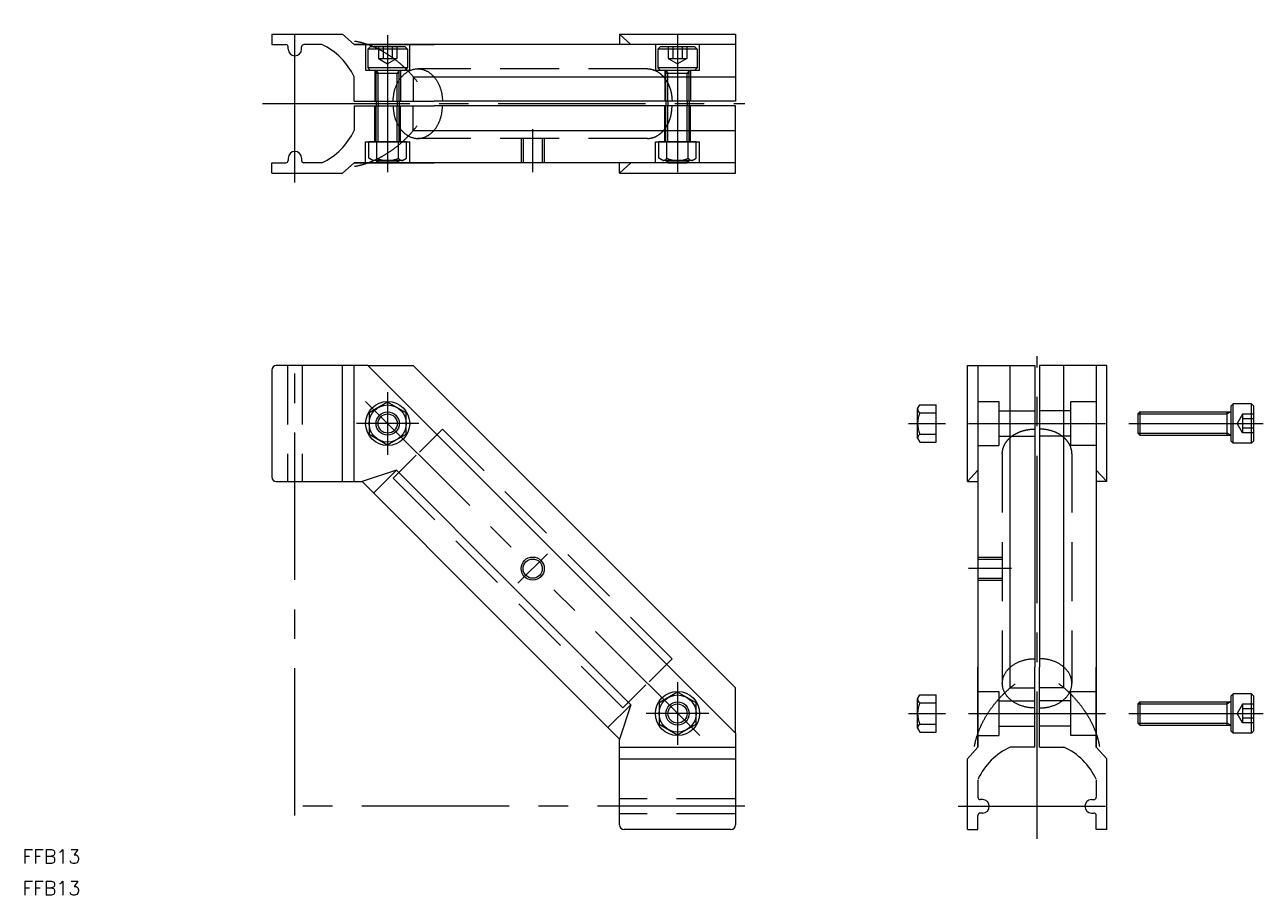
# Model space of a CAD drawing. Extents: x -58 to 209, y -19 to 168.
import ezdxf

# ---------------------------------------------------------------- set-up
doc = ezdxf.new("R2010")
doc.units = 0
doc.linetypes.add('CENTER', pattern=[50.8, 31.75, -6.35, 6.35, -6.35])
doc.linetypes.add('DASHED', pattern=[19.05, 12.7, -6.35])
doc.layers.get('0').update_dxf_attribs({"linetype": 'CONTINUOUS'})
doc.layers.add('CENTER', color=1, linetype='CENTER')
doc.styles.get("Standard").update_dxf_attribs({"font": 'txt.shx', "height": 3, "bigfont": 'bigfont.shx'})

msp = doc.modelspace()

# ---------------------------------------------------------------- linework, layer by layer
at = {"color": 7, "linetype": 'CONTINUOUS'}
for p, q in [((-5, 166.44), (-5, 164.19)), ((-5, 166.44), (10.25, 166.44)), ((9.72, 166.44), (9.72, 166.44)), ((9.72, 166.44), (9.72, 166.44)), ((12.75, 164.19), (10.25, 166.44)), ((70, 166.44), (95, 166.44)), ((72.43, 164.19), (70, 166.44)), ((70, 166.44), (70, 164.19)), ((95, 166.44), (95, 151.94)), ((-5, 164.19), (-1.95, 164.19)), ((-1.45, 163.19), (-1.45, 163.69)), ((1.45, 163.19), (1.45, 163.69)), ((5.73, 164.19), (1.95, 164.19)), ((95, 164.19), (12.75, 164.19)), ((12.75, 164.19), (30, 164.19)), ((12.75, 151.94), (12.75, 157.22)), ((25.53, 157.22), (95, 157.22)), ((25.53, 157.22), (25.53, 151.94)), ((12.75, 151.94), (30, 151.94)), ((12.75, 150.94), (30, 150.94)), ((12.75, 150.94), (12.75, 145.66)), ((17.5, 151.94), (17.5, 150.94)), ((22.5, 151.94), (22.5, 150.94)), ((25.53, 145.66), (25.53, 150.94)), ((95, 151.94), (30, 151.94)), ((95, 150.94), (30, 150.94)), ((80, 151.94), (80, 150.94)), ((85, 151.94), (85, 150.94)), ((95, 136.44), (95, 150.94)), ((25.53, 145.66), (95, 145.66)), ((-1.45, 139.69), (-1.45, 139.19)), ((1.45, 139.69), (1.45, 139.19)), ((-5, 136.44), (-5, 138.69)), ((-5, 138.69), (-1.95, 138.69)), ((-5, 136.44), (10.25, 136.44)), ((5.73, 138.69), (1.95, 138.69)), ((9.72, 136.44), (9.72, 136.44)), ((9.72, 136.44), (9.72, 136.44)), ((12.75, 138.69), (10.25, 136.44)), ((12.75, 138.69), (30, 138.69)), ((95, 138.69), (12.75, 138.69)), ((72.43, 138.69), (70, 136.44)), ((70, 136.44), (70, 138.69)), ((70, 136.44), (95, 136.44)), ((-5, 94), (-5, 71)), ((15.75, 95), (-4, 95)), ((10.25, 70), (10.25, 95)), ((12.75, 70), (12.75, 95)), ((15.75, 95), (25.53, 95)), ((55.37, 55.37), (15.75, 95)), ((25.53, 95), (60.27, 60.27)), ((145, 70), (145, 95)), ((145, 95), (159.5, 95)), ((147.25, 95), (147.25, 12.75)), ((154.22, 25.53), (154.22, 95)), ((159.5, 95), (159.5, 30)), ((175, 95), (160.5, 95)), ((160.5, 95), (160.5, 30)), ((165.78, 25.53), (165.78, 95)), ((172.75, 95), (172.75, 12.75)), ((175, 70), (175, 95)), ((20, 87.12), (16, 84.81)), ((24, 84.81), (20, 87.12)), ((134.25, 85.68), (134.75, 86.54)), ((134.25, 79.32), (134.25, 85.68)), ((134.75, 86.54), (138.25, 86.54)), ((138.25, 78.46), (138.25, 86.54)), ((202.25, 86.75), (201.75, 86.25)), ((201.75, 86.25), (201.75, 78.75)), ((206.25, 86.75), (202.25, 86.75)), ((202.25, 78.25), (202.25, 86.75)), ((206.25, 86.75), (206.75, 86.25)), ((206.25, 78.25), (206.25, 86.75)), ((206.75, 78.75), (206.75, 86.25)), ((16, 84.81), (16, 80.19)), ((24, 80.19), (24, 84.81)), ((134.75, 84.81), (138.25, 84.81)), ((181.75, 84.57), (182.18, 85)), ((181.75, 84.57), (181.75, 80.43)), ((182.18, 85), (201.75, 85)), ((182.18, 85), (182.18, 80)), ((201, 80), (201, 85)), ((16, 80.19), (20, 77.88)), ((20, 77.88), (24, 80.19)), ((134.75, 80.19), (138.25, 80.19)), ((181.75, 80.43), (182.18, 80)), ((134.25, 79.32), (134.75, 78.46)), ((134.75, 78.46), (138.25, 78.46)), ((182.18, 80), (201.75, 80)), ((202.25, 78.25), (201.75, 78.75)), ((206.25, 78.25), (202.25, 78.25)), ((206.25, 78.25), (206.75, 78.75)), ((21.9, 72.43), (14.47, 70)), ((21.9, 72.43), (16.97, 67.5)), ((47.16, 47.16), (21.9, 72.43)), ((147.25, 72.43), (145, 70)), ((172.75, 72.43), (175, 70)), ((-4, 70), (14.47, 70)), ((9.75, 70), (14.47, 70)), ((9.75, 70), (9.75, 70)), ((42.23, 42.23), (14.47, 70)), ((145, 70), (147.25, 70)), ((175, 70), (172.75, 70)), ((95, 25.53), (60.27, 60.27)), ((55.37, 55.37), (95, 15.75)), ((47.16, 47.16), (72.43, 21.9)), ((42.23, 42.23), (70, 14.47)), ((147.25, 12.75), (147.25, 30)), ((159.5, 12.75), (159.5, 30)), ((160.5, 12.75), (160.5, 30)), ((172.75, 12.75), (172.75, 30)), ((82.5, 24.62), (78.5, 22.31)), ((86.5, 22.31), (82.5, 24.62)), ((95, 15.75), (95, 25.53)), ((134.25, 23.18), (134.75, 24.04)), ((134.75, 24.04), (138.25, 24.04)), ((138.25, 15.96), (138.25, 24.04)), ((154.22, 25.53), (159.5, 25.53)), ((165.78, 25.53), (160.5, 25.53)), ((202.25, 24.25), (201.75, 23.75)), ((202.25, 15.75), (202.25, 24.25)), ((206.25, 24.25), (202.25, 24.25)), ((206.25, 15.75), (206.25, 24.25)), ((206.25, 24.25), (206.75, 23.75)), ((72.43, 21.9), (67.5, 16.97)), ((72.43, 21.9), (70, 14.47)), ((78.5, 22.31), (78.5, 17.69)), ((86.5, 17.69), (86.5, 22.31)), ((134.25, 16.82), (134.25, 23.18)), ((134.75, 22.31), (138.25, 22.31)), ((181.75, 22.07), (182.18, 22.5)), ((181.75, 22.07), (181.75, 17.93)), ((182.18, 22.5), (182.18, 17.5)), ((182.18, 22.5), (201.75, 22.5)), ((201, 17.5), (201, 22.5)), ((201.75, 23.75), (201.75, 16.25)), ((206.75, 16.25), (206.75, 23.75)), ((78.5, 17.69), (82.5, 15.38)), ((82.5, 15.38), (86.5, 17.69)), ((134.25, 16.82), (134.75, 15.96)), ((134.75, 17.69), (138.25, 17.69)), ((181.75, 17.93), (182.18, 17.5)), ((182.18, 17.5), (201.75, 17.5)), ((202.25, 15.75), (201.75, 16.25)), ((206.25, 15.75), (206.75, 16.25)), ((70, 9.75), (70, 14.47)), ((70, -4), (70, 14.47)), ((95, 15.75), (95, -4)), ((134.75, 15.96), (138.25, 15.96)), ((206.25, 15.75), (202.25, 15.75)), ((70, 12.75), (95, 12.75)), ((147.25, 12.75), (145, 10.25)), ((159.5, 12.75), (154.22, 12.75)), ((160.5, 12.75), (165.78, 12.75)), ((172.75, 12.75), (175, 10.25)), ((70, 10.25), (95, 10.25)), ((70, 9.75), (70, 9.75)), ((145, -5), (145, 10.25)), ((145, 9.72), (145, 9.72)), ((145, 9.72), (145, 9.72)), ((175, -5), (175, 10.25)), ((175, 9.72), (175, 9.72)), ((175, 9.72), (175, 9.72)), ((147.25, 5.73), (147.25, 1.95)), ((172.75, 5.73), (172.75, 1.95)), ((148.25, 1.45), (147.75, 1.45)), ((171.75, 1.45), (172.25, 1.45)), ((147.25, -5), (147.25, -1.95)), ((148.25, -1.45), (147.75, -1.45)), ((171.75, -1.45), (172.25, -1.45)), ((172.75, -5), (172.75, -1.95)), ((94, -5), (71, -5)), ((145, -5), (147.25, -5)), ((175, -5), (172.75, -5))]:
    msp.add_line(p, q, dxfattribs=at)
at = {"color": 3, "linetype": 'DASHED'}
for p, q in [((15.25, 164.19), (15.25, 158.69)), ((15.75, 163.19), (16.25, 163.69)), ((24.25, 163.19), (15.75, 163.19)), ((15.75, 163.19), (15.75, 159.19)), ((23.75, 163.69), (16.25, 163.69)), ((18, 163.69), (18, 161.19)), ((19, 163.69), (19, 161.19)), ((21, 163.69), (21, 161.19)), ((22, 163.69), (22, 161.19)), ((24.25, 163.19), (23.75, 163.69)), ((24.25, 163.19), (24.25, 159.19)), ((24.75, 158.69), (24.75, 164.19)), ((77.75, 164.19), (77.75, 158.69)), ((78.25, 163.19), (78.75, 163.69)), ((78.25, 163.19), (78.25, 159.19)), ((86.75, 163.19), (78.25, 163.19)), ((86.25, 163.69), (78.75, 163.69)), ((80.5, 163.69), (80.5, 161.19)), ((81.5, 163.69), (81.5, 161.19)), ((83.5, 163.69), (83.5, 161.19)), ((84.5, 163.69), (84.5, 161.19)), ((86.75, 163.19), (86.25, 163.69)), ((86.75, 163.19), (86.75, 159.19)), ((87.25, 158.69), (87.25, 164.19)), ((18, 161.19), (22, 161.19)), ((18, 161.19), (20, 160.03)), ((22, 161.19), (20, 160.03)), ((80.5, 161.19), (84.5, 161.19)), ((80.5, 161.19), (82.5, 160.03)), ((84.5, 161.19), (82.5, 160.03)), ((15.25, 158.69), (24.75, 158.69)), ((15.75, 159.19), (16.25, 158.69)), ((24.25, 159.19), (15.75, 159.19)), ((16.25, 158.69), (23.75, 158.69)), ((17.25, 158.69), (17.25, 151.94)), ((17.5, 158.69), (17.93, 157.94)), ((17.5, 151.94), (17.5, 158.69)), ((22.5, 157.94), (17.5, 157.94)), ((17.93, 151.94), (17.93, 157.94)), ((22.5, 158.69), (22.07, 157.94)), ((22.07, 151.94), (22.07, 157.94)), ((22.5, 151.94), (22.5, 158.69)), ((22.75, 158.69), (22.75, 151.94)), ((24.25, 159.19), (23.75, 158.69)), ((76, 158.94), (26.5, 158.94)), ((77.75, 158.69), (87.25, 158.69)), ((86.75, 159.19), (78.25, 159.19)), ((78.25, 159.19), (78.75, 158.69)), ((78.75, 158.69), (86.25, 158.69)), ((79.75, 158.69), (79.75, 151.94)), ((80, 158.69), (80.43, 157.94)), ((80, 151.94), (80, 158.69)), ((85, 157.94), (80, 157.94)), ((80.43, 151.94), (80.43, 157.94)), ((85, 158.69), (84.57, 157.94)), ((84.57, 151.94), (84.57, 157.94)), ((85, 151.94), (85, 158.69)), ((85.25, 158.69), (85.25, 151.94)), ((86.75, 159.19), (86.25, 158.69)), ((17.25, 143.19), (17.25, 150.94)), ((17.5, 143.19), (17.5, 150.94)), ((17.93, 143.19), (17.93, 150.94)), ((22.07, 143.19), (22.07, 150.94)), ((22.5, 143.19), (22.5, 150.94)), ((22.75, 143.19), (22.75, 150.94)), ((79.75, 143.19), (79.75, 150.94)), ((80, 143.19), (80, 150.94)), ((80.43, 143.19), (80.43, 150.94)), ((84.57, 143.19), (84.57, 150.94)), ((85, 143.19), (85, 150.94)), ((85.25, 143.19), (85.25, 150.94)), ((15.25, 138.69), (15.25, 143.19)), ((15.25, 143.19), (24.75, 143.19)), ((15.96, 139.69), (15.96, 143.19)), ((24.04, 143.19), (15.96, 143.19)), ((17.69, 139.69), (17.69, 143.19)), ((22.31, 139.69), (22.31, 143.19)), ((24.04, 139.69), (24.04, 143.19)), ((24.75, 138.69), (24.75, 143.19)), ((76, 143.94), (26.5, 143.94)), ((77.75, 138.69), (77.75, 143.19)), ((77.75, 143.19), (87.25, 143.19)), ((86.54, 143.19), (78.46, 143.19)), ((78.46, 139.69), (78.46, 143.19)), ((80.19, 139.69), (80.19, 143.19)), ((84.81, 139.69), (84.81, 143.19)), ((86.54, 139.69), (86.54, 143.19)), ((87.25, 138.69), (87.25, 143.19)), ((16.82, 139.19), (15.96, 139.69)), ((23.18, 139.19), (16.82, 139.19)), ((17.5, 139.12), (17.5, 139.19)), ((17.5, 139.12), (22.5, 139.12)), ((17.93, 138.69), (17.5, 139.12)), ((17.93, 138.69), (17.93, 139.19)), ((22.07, 138.69), (22.07, 139.19)), ((22.07, 138.69), (22.5, 139.12)), ((22.5, 139.12), (22.5, 139.19)), ((23.18, 139.19), (24.04, 139.69)), ((79.32, 139.19), (78.46, 139.69)), ((85.68, 139.19), (79.32, 139.19)), ((80, 139.12), (80, 139.19)), ((80.43, 138.69), (80, 139.12)), ((80, 139.12), (85, 139.12)), ((80.43, 138.69), (80.43, 139.19)), ((84.57, 138.69), (84.57, 139.19)), ((84.57, 138.69), (85, 139.12)), ((85, 139.12), (85, 139.19)), ((85.68, 139.19), (86.54, 139.69)), ((17.93, 138.69), (22.07, 138.69)), ((80.43, 138.69), (84.57, 138.69)), ((-1.6, 95), (-1.6, 70)), ((1.6, 95), (1.6, 70)), ((147.25, 87.25), (151.75, 87.25)), ((151.75, 87.25), (151.75, 77.75)), ((167.25, 87.25), (172.75, 87.25)), ((167.25, 77.75), (167.25, 87.25)), ((151.75, 85.25), (159.5, 85.25)), ((167.25, 85.25), (160.5, 85.25)), ((204.25, 84.5), (203.1, 82.5)), ((204.25, 84.5), (204.25, 80.5)), ((206.75, 84.5), (204.25, 84.5)), ((206.75, 83.5), (204.25, 83.5)), ((26.85, 76.35), (31.8, 81.3)), ((31.8, 81.3), (56.55, 56.55)), ((204.25, 80.5), (203.1, 82.5)), ((206.75, 81.5), (204.25, 81.5)), ((206.75, 80.5), (204.25, 80.5)), ((147.25, 77.75), (151.75, 77.75)), ((151.75, 79.75), (159.5, 79.75)), ((167.25, 79.75), (160.5, 79.75)), ((172.75, 77.75), (167.25, 77.75)), ((26.15, 75.65), (21.2, 70.7)), ((152.5, 76), (152.5, 26.5)), ((167.5, 76), (167.5, 26.5)), ((21.2, 70.7), (45.95, 45.95)), ((81.3, 31.8), (56.55, 56.55)), ((70.7, 21.2), (45.95, 45.95)), ((76.35, 26.85), (81.3, 31.8)), ((75.65, 26.15), (70.7, 21.2)), ((147.25, 24.75), (151.75, 24.75)), ((151.75, 24.75), (151.75, 15.25)), ((167.25, 15.25), (167.25, 24.75)), ((167.25, 24.75), (172.75, 24.75)), ((151.75, 22.75), (159.5, 22.75)), ((167.25, 22.75), (160.5, 22.75)), ((204.25, 22), (203.1, 20)), ((206.75, 22), (204.25, 22)), ((204.25, 22), (204.25, 18)), ((204.25, 18), (203.1, 20)), ((206.75, 21), (204.25, 21)), ((206.75, 19), (204.25, 19)), ((151.75, 17.25), (159.5, 17.25)), ((167.25, 17.25), (160.5, 17.25)), ((206.75, 18), (204.25, 18)), ((147.25, 15.25), (151.75, 15.25)), ((172.75, 15.25), (167.25, 15.25)), ((95, 1.6), (70, 1.6)), ((95, -1.6), (70, -1.6))]:
    msp.add_line(p, q, dxfattribs=at)
at = {"color": 3, "linetype": 'CONTINUOUS'}
for p, q in [((17.93, 151.94), (17.93, 150.94)), ((22.07, 151.94), (22.07, 150.94)), ((80.43, 151.94), (80.43, 150.94)), ((84.57, 151.94), (84.57, 150.94)), ((48.77, 143.94), (48.77, 138.69)), ((49.21, 143.94), (49.21, 138.69)), ((53.34, 143.94), (53.34, 138.69)), ((53.77, 143.94), (53.77, 138.69)), ((181.75, 84.57), (201, 84.57)), ((201.75, 85), (201, 84.57)), ((181.75, 80.43), (201, 80.43)), ((201.75, 80), (201, 80.43)), ((147.25, 53.73), (152.5, 53.73)), ((147.25, 53.29), (152.5, 53.29)), ((147.25, 49.16), (152.5, 49.16)), ((147.25, 48.73), (152.5, 48.73)), ((181.75, 22.07), (201, 22.07)), ((201.75, 22.5), (201, 22.07)), ((181.75, 17.93), (201, 17.93)), ((201.75, 17.5), (201, 17.93))]:
    msp.add_line(p, q, dxfattribs=at)
at = {"color": 7, "linetype": 'CONTINUOUS'}
for points in [[(12.88, 164.94, 0), (12.99, 164.92, 0), (13.1, 164.9, 0), (13.21, 164.88, 0), (13.33, 164.86, 0), (13.44, 164.84, 0), (13.55, 164.82, 0), (13.66, 164.79, 0), (13.78, 164.77, 0), (13.89, 164.74, 0), (14, 164.71, 0), (14.12, 164.69, 0), (14.23, 164.66, 0), (14.34, 164.63, 0), (14.46, 164.6, 0), (14.57, 164.56, 0), (14.69, 164.53, 0), (14.8, 164.5, 0), (14.91, 164.46, 0), (15.03, 164.43, 0), (15.14, 164.39, 0), (15.26, 164.36, 0), (15.37, 164.32, 0), (15.49, 164.28, 0), (15.6, 164.24, 0), (15.72, 164.2, 0), (15.83, 164.16, 0), (15.95, 164.12, 0), (16.06, 164.07, 0), (16.18, 164.03, 0), (16.29, 163.99, 0), (16.41, 163.94, 0), (16.52, 163.89, 0), (16.64, 163.85, 0), (16.75, 163.8, 0), (16.87, 163.75, 0), (16.98, 163.7, 0), (17.09, 163.65, 0), (17.21, 163.6, 0), (17.32, 163.55, 0), (17.44, 163.49, 0), (17.55, 163.44, 0), (17.67, 163.38, 0), (17.78, 163.33, 0), (17.9, 163.27, 0), (18.01, 163.22, 0), (18.12, 163.16, 0), (18.24, 163.1, 0), (18.35, 163.04, 0), (18.47, 162.98, 0), (18.58, 162.92, 0), (18.69, 162.86, 0), (18.81, 162.79, 0), (18.92, 162.73, 0), (19.03, 162.67, 0), (19.14, 162.6, 0), (19.26, 162.54, 0), (19.37, 162.47, 0), (19.48, 162.4, 0), (19.59, 162.34, 0), (19.7, 162.27, 0), (19.82, 162.2, 0), (19.93, 162.13, 0), (20.04, 162.06, 0), (20.15, 161.98, 0), (20.26, 161.91, 0), (20.37, 161.84, 0), (20.48, 161.76, 0), (20.59, 161.69, 0), (20.7, 161.62, 0), (20.81, 161.54, 0), (20.92, 161.46, 0), (21.02, 161.39, 0), (21.13, 161.31, 0), (21.24, 161.23, 0), (21.35, 161.15, 0), (21.45, 161.07, 0), (21.56, 160.99, 0), (21.67, 160.91, 0), (21.77, 160.83, 0), (21.88, 160.75, 0), (21.98, 160.66, 0), (22.09, 160.58, 0), (22.19, 160.49, 0), (22.3, 160.41, 0), (22.4, 160.32, 0), (22.5, 160.24, 0), (22.61, 160.15, 0), (22.71, 160.06, 0), (22.81, 159.98, 0), (22.91, 159.89, 0), (23.01, 159.8, 0), (23.11, 159.71, 0), (23.21, 159.62, 0), (23.31, 159.53, 0), (23.41, 159.44, 0), (23.51, 159.34, 0), (23.61, 159.25, 0), (23.71, 159.16, 0), (23.8, 159.07, 0), (23.9, 158.97, 0), (24, 158.88, 0), (24.09, 158.78, 0), (24.19, 158.69, 0), (24.28, 158.59, 0), (24.38, 158.5, 0), (24.47, 158.4, 0), (24.56, 158.3, 0), (24.66, 158.2, 0), (24.75, 158.1, 0), (24.84, 158.01, 0), (24.93, 157.91, 0), (25.02, 157.81, 0), (25.11, 157.71, 0), (25.2, 157.61, 0), (25.29, 157.51, 0), (25.37, 157.4, 0), (25.46, 157.3, 0), (25.55, 157.2, 0), (25.63, 157.1, 0), (25.72, 157, 0), (25.8, 156.89, 0), (25.89, 156.79, 0), (25.97, 156.68, 0), (26.05, 156.58, 0), (26.14, 156.47, 0), (26.22, 156.37, 0), (26.3, 156.26, 0), (26.38, 156.16, 0)], [(12.88, 137.93, 0), (12.99, 137.95, 0), (13.1, 137.97, 0), (13.21, 137.99, 0), (13.33, 138.01, 0), (13.44, 138.04, 0), (13.55, 138.06, 0), (13.66, 138.09, 0), (13.78, 138.11, 0), (13.89, 138.14, 0), (14, 138.16, 0), (14.12, 138.19, 0), (14.23, 138.22, 0), (14.34, 138.25, 0), (14.46, 138.28, 0), (14.57, 138.31, 0), (14.69, 138.34, 0), (14.8, 138.38, 0), (14.91, 138.41, 0), (15.03, 138.45, 0), (15.14, 138.48, 0), (15.26, 138.52, 0), (15.37, 138.56, 0), (15.49, 138.6, 0), (15.6, 138.64, 0), (15.72, 138.68, 0), (15.83, 138.72, 0), (15.95, 138.76, 0), (16.06, 138.8, 0), (16.18, 138.85, 0), (16.29, 138.89, 0), (16.41, 138.94, 0), (16.52, 138.98, 0), (16.64, 139.03, 0), (16.75, 139.08, 0), (16.87, 139.13, 0), (16.98, 139.18, 0), (17.09, 139.23, 0), (17.21, 139.28, 0), (17.32, 139.33, 0), (17.44, 139.38, 0), (17.55, 139.44, 0), (17.67, 139.49, 0), (17.78, 139.55, 0), (17.9, 139.6, 0), (18.01, 139.66, 0), (18.12, 139.72, 0), (18.24, 139.78, 0), (18.35, 139.84, 0), (18.47, 139.9, 0), (18.58, 139.96, 0), (18.69, 140.02, 0), (18.81, 140.08, 0), (18.92, 140.15, 0), (19.03, 140.21, 0), (19.14, 140.28, 0), (19.26, 140.34, 0), (19.37, 140.41, 0), (19.48, 140.47, 0), (19.59, 140.54, 0), (19.7, 140.61, 0), (19.82, 140.68, 0), (19.93, 140.75, 0), (20.04, 140.82, 0), (20.15, 140.89, 0), (20.26, 140.97, 0), (20.37, 141.04, 0), (20.48, 141.11, 0), (20.59, 141.19, 0), (20.7, 141.26, 0), (20.81, 141.34, 0), (20.92, 141.41, 0), (21.02, 141.49, 0), (21.13, 141.57, 0), (21.24, 141.65, 0), (21.35, 141.73, 0), (21.45, 141.81, 0), (21.56, 141.89, 0), (21.67, 141.97, 0), (21.77, 142.05, 0), (21.88, 142.13, 0), (21.98, 142.22, 0), (22.09, 142.3, 0), (22.19, 142.38, 0), (22.3, 142.47, 0), (22.4, 142.55, 0), (22.5, 142.64, 0), (22.61, 142.73, 0), (22.71, 142.81, 0), (22.81, 142.9, 0), (22.91, 142.99, 0), (23.01, 143.08, 0), (23.11, 143.17, 0), (23.21, 143.26, 0), (23.31, 143.35, 0), (23.41, 143.44, 0), (23.51, 143.53, 0), (23.61, 143.62, 0), (23.71, 143.72, 0), (23.8, 143.81, 0), (23.9, 143.9, 0), (24, 144, 0), (24.09, 144.09, 0), (24.19, 144.19, 0), (24.28, 144.28, 0), (24.38, 144.38, 0), (24.47, 144.48, 0), (24.56, 144.58, 0), (24.66, 144.67, 0), (24.75, 144.77, 0), (24.84, 144.87, 0), (24.93, 144.97, 0), (25.02, 145.07, 0), (25.11, 145.17, 0), (25.2, 145.27, 0), (25.29, 145.37, 0), (25.37, 145.47, 0), (25.46, 145.57, 0), (25.55, 145.68, 0), (25.63, 145.78, 0), (25.72, 145.88, 0), (25.8, 145.99, 0), (25.89, 146.09, 0), (25.97, 146.19, 0), (26.05, 146.3, 0), (26.14, 146.4, 0), (26.22, 146.51, 0), (26.3, 146.61, 0), (26.38, 146.72, 0)], [(146.5, 12.88, 0), (146.51, 12.99, 0), (146.53, 13.1, 0), (146.56, 13.21, 0), (146.58, 13.33, 0), (146.6, 13.44, 0), (146.62, 13.55, 0), (146.65, 13.66, 0), (146.67, 13.78, 0), (146.7, 13.89, 0), (146.72, 14, 0), (146.75, 14.12, 0), (146.78, 14.23, 0), (146.81, 14.34, 0), (146.84, 14.46, 0), (146.87, 14.57, 0), (146.91, 14.69, 0), (146.94, 14.8, 0), (146.97, 14.91, 0), (147.01, 15.03, 0), (147.04, 15.14, 0), (147.08, 15.26, 0), (147.12, 15.37, 0), (147.16, 15.49, 0), (147.2, 15.6, 0), (147.24, 15.72, 0), (147.28, 15.83, 0), (147.32, 15.95, 0), (147.36, 16.06, 0), (147.41, 16.18, 0), (147.45, 16.29, 0), (147.5, 16.41, 0), (147.54, 16.52, 0), (147.59, 16.64, 0), (147.64, 16.75, 0), (147.69, 16.87, 0), (147.74, 16.98, 0), (147.79, 17.09, 0), (147.84, 17.21, 0), (147.89, 17.32, 0), (147.94, 17.44, 0), (148, 17.55, 0), (148.05, 17.67, 0), (148.11, 17.78, 0), (148.17, 17.9, 0), (148.22, 18.01, 0), (148.28, 18.12, 0), (148.34, 18.24, 0), (148.4, 18.35, 0), (148.46, 18.47, 0), (148.52, 18.58, 0), (148.58, 18.69, 0), (148.64, 18.81, 0), (148.71, 18.92, 0), (148.77, 19.03, 0), (148.84, 19.14, 0), (148.9, 19.26, 0), (148.97, 19.37, 0), (149.04, 19.48, 0), (149.1, 19.59, 0), (149.17, 19.7, 0), (149.24, 19.82, 0), (149.31, 19.93, 0), (149.38, 20.04, 0), (149.45, 20.15, 0), (149.53, 20.26, 0), (149.6, 20.37, 0), (149.67, 20.48, 0), (149.75, 20.59, 0), (149.82, 20.7, 0), (149.9, 20.81, 0), (149.97, 20.92, 0), (150.05, 21.02, 0), (150.13, 21.13, 0), (150.21, 21.24, 0), (150.29, 21.35, 0), (150.37, 21.45, 0), (150.45, 21.56, 0), (150.53, 21.67, 0), (150.61, 21.77, 0), (150.69, 21.88, 0), (150.78, 21.98, 0), (150.86, 22.09, 0), (150.94, 22.19, 0), (151.03, 22.3, 0), (151.11, 22.4, 0), (151.2, 22.5, 0), (151.29, 22.61, 0), (151.38, 22.71, 0), (151.46, 22.81, 0), (151.55, 22.91, 0), (151.64, 23.01, 0), (151.73, 23.11, 0), (151.82, 23.21, 0), (151.91, 23.31, 0), (152, 23.41, 0), (152.09, 23.51, 0), (152.19, 23.61, 0), (152.28, 23.71, 0), (152.37, 23.8, 0), (152.47, 23.9, 0), (152.56, 24, 0), (152.66, 24.09, 0), (152.75, 24.19, 0), (152.85, 24.28, 0), (152.94, 24.38, 0), (153.04, 24.47, 0), (153.14, 24.56, 0), (153.24, 24.66, 0), (153.33, 24.75, 0), (153.43, 24.84, 0), (153.53, 24.93, 0), (153.63, 25.02, 0), (153.73, 25.11, 0), (153.83, 25.2, 0), (153.93, 25.29, 0), (154.03, 25.37, 0), (154.14, 25.46, 0), (154.24, 25.55, 0), (154.34, 25.63, 0), (154.44, 25.72, 0), (154.55, 25.8, 0), (154.65, 25.89, 0), (154.75, 25.97, 0), (154.86, 26.05, 0), (154.96, 26.14, 0), (155.07, 26.22, 0), (155.17, 26.3, 0), (155.28, 26.38, 0)], [(173.5, 12.88, 0), (173.49, 12.99, 0), (173.47, 13.1, 0), (173.44, 13.21, 0), (173.42, 13.33, 0), (173.4, 13.44, 0), (173.38, 13.55, 0), (173.35, 13.66, 0), (173.33, 13.78, 0), (173.3, 13.89, 0), (173.28, 14, 0), (173.25, 14.12, 0), (173.22, 14.23, 0), (173.19, 14.34, 0), (173.16, 14.46, 0), (173.13, 14.57, 0), (173.09, 14.69, 0), (173.06, 14.8, 0), (173.03, 14.91, 0), (172.99, 15.03, 0), (172.96, 15.14, 0), (172.92, 15.26, 0), (172.88, 15.37, 0), (172.84, 15.49, 0), (172.8, 15.6, 0), (172.76, 15.72, 0), (172.72, 15.83, 0), (172.68, 15.95, 0), (172.64, 16.06, 0), (172.59, 16.18, 0), (172.55, 16.29, 0), (172.5, 16.41, 0), (172.46, 16.52, 0), (172.41, 16.64, 0), (172.36, 16.75, 0), (172.31, 16.87, 0), (172.26, 16.98, 0), (172.21, 17.09, 0), (172.16, 17.21, 0), (172.11, 17.32, 0), (172.06, 17.44, 0), (172, 17.55, 0), (171.95, 17.67, 0), (171.89, 17.78, 0), (171.83, 17.9, 0), (171.78, 18.01, 0), (171.72, 18.12, 0), (171.66, 18.24, 0), (171.6, 18.35, 0), (171.54, 18.47, 0), (171.48, 18.58, 0), (171.42, 18.69, 0), (171.36, 18.81, 0), (171.29, 18.92, 0), (171.23, 19.03, 0), (171.16, 19.14, 0), (171.1, 19.26, 0), (171.03, 19.37, 0), (170.96, 19.48, 0), (170.9, 19.59, 0), (170.83, 19.7, 0), (170.76, 19.82, 0), (170.69, 19.93, 0), (170.62, 20.04, 0), (170.55, 20.15, 0), (170.47, 20.26, 0), (170.4, 20.37, 0), (170.33, 20.48, 0), (170.25, 20.59, 0), (170.18, 20.7, 0), (170.1, 20.81, 0), (170.03, 20.92, 0), (169.95, 21.02, 0), (169.87, 21.13, 0), (169.79, 21.24, 0), (169.71, 21.35, 0), (169.63, 21.45, 0), (169.55, 21.56, 0), (169.47, 21.67, 0), (169.39, 21.77, 0), (169.31, 21.88, 0), (169.22, 21.98, 0), (169.14, 22.09, 0), (169.06, 22.19, 0), (168.97, 22.3, 0), (168.89, 22.4, 0), (168.8, 22.5, 0), (168.71, 22.61, 0), (168.62, 22.71, 0), (168.54, 22.81, 0), (168.45, 22.91, 0), (168.36, 23.01, 0), (168.27, 23.11, 0), (168.18, 23.21, 0), (168.09, 23.31, 0), (168, 23.41, 0), (167.91, 23.51, 0), (167.81, 23.61, 0), (167.72, 23.71, 0), (167.63, 23.8, 0), (167.53, 23.9, 0), (167.44, 24, 0), (167.34, 24.09, 0), (167.25, 24.19, 0), (167.15, 24.28, 0), (167.06, 24.38, 0), (166.96, 24.47, 0), (166.86, 24.56, 0), (166.76, 24.66, 0), (166.67, 24.75, 0), (166.57, 24.84, 0), (166.47, 24.93, 0), (166.37, 25.02, 0), (166.27, 25.11, 0), (166.17, 25.2, 0), (166.07, 25.29, 0), (165.97, 25.37, 0), (165.86, 25.46, 0), (165.76, 25.55, 0), (165.66, 25.63, 0), (165.56, 25.72, 0), (165.45, 25.8, 0), (165.35, 25.89, 0), (165.25, 25.97, 0), (165.14, 26.05, 0), (165.04, 26.14, 0), (164.93, 26.22, 0), (164.83, 26.3, 0), (164.72, 26.38, 0)]]:
    msp.add_polyline3d(points, dxfattribs=at)
at = {"color": 3, "linetype": 'DASHED'}
for points in [[(21.2, 151.94, 0), (21.2, 152.11, 0), (21.2, 152.28, 0), (21.21, 152.45, 0), (21.22, 152.62, 0), (21.24, 152.79, 0), (21.26, 152.97, 0), (21.28, 153.13, 0), (21.3, 153.3, 0), (21.33, 153.47, 0), (21.36, 153.64, 0), (21.39, 153.81, 0), (21.43, 153.97, 0), (21.47, 154.13, 0), (21.51, 154.3, 0), (21.55, 154.46, 0), (21.6, 154.62, 0), (21.65, 154.78, 0), (21.71, 154.93, 0), (21.76, 155.09, 0), (21.82, 155.24, 0), (21.89, 155.39, 0), (21.95, 155.54, 0), (22.02, 155.68, 0), (22.09, 155.83, 0), (22.17, 155.97, 0), (22.24, 156.11, 0), (22.32, 156.25, 0), (22.4, 156.38, 0), (22.49, 156.51, 0), (22.57, 156.64, 0), (22.66, 156.76, 0), (22.75, 156.89, 0), (22.84, 157.01, 0), (22.94, 157.12, 0), (23.04, 157.24, 0), (23.14, 157.35, 0), (23.24, 157.46, 0), (23.34, 157.56, 0), (23.45, 157.66, 0), (23.55, 157.76, 0), (23.66, 157.85, 0), (23.77, 157.94, 0), (23.89, 158.03, 0), (24, 158.11, 0), (24.12, 158.19, 0), (24.23, 158.27, 0), (24.35, 158.34, 0), (24.47, 158.41, 0), (24.59, 158.47, 0), (24.71, 158.53, 0), (24.84, 158.59, 0), (24.96, 158.64, 0), (25.09, 158.69, 0), (25.21, 158.73, 0), (25.34, 158.77, 0), (25.47, 158.8, 0), (25.59, 158.84, 0), (25.72, 158.86, 0), (25.85, 158.89, 0), (25.98, 158.91, 0), (26.11, 158.92, 0), (26.24, 158.93, 0), (26.37, 158.94, 0), (26.5, 158.94, 0), (26.63, 158.94, 0), (26.76, 158.93, 0), (26.89, 158.92, 0), (27.02, 158.91, 0), (27.15, 158.89, 0), (27.28, 158.86, 0), (27.41, 158.84, 0), (27.54, 158.8, 0), (27.66, 158.77, 0), (27.79, 158.73, 0), (27.92, 158.69, 0), (28.04, 158.64, 0), (28.16, 158.59, 0), (28.29, 158.53, 0), (28.41, 158.47, 0), (28.53, 158.41, 0), (28.65, 158.34, 0), (28.77, 158.27, 0), (28.89, 158.19, 0), (29, 158.11, 0), (29.12, 158.03, 0), (29.23, 157.94, 0), (29.34, 157.85, 0), (29.45, 157.76, 0), (29.55, 157.66, 0), (29.66, 157.56, 0), (29.76, 157.46, 0), (29.87, 157.35, 0), (29.97, 157.24, 0), (30.06, 157.12, 0), (30.16, 157.01, 0), (30.25, 156.89, 0), (30.34, 156.76, 0), (30.43, 156.64, 0), (30.52, 156.51, 0), (30.6, 156.38, 0), (30.68, 156.25, 0), (30.76, 156.11, 0), (30.84, 155.97, 0), (30.91, 155.83, 0), (30.98, 155.68, 0), (31.05, 155.54, 0), (31.12, 155.39, 0), (31.18, 155.24, 0), (31.24, 155.09, 0), (31.3, 154.93, 0), (31.35, 154.78, 0), (31.4, 154.62, 0), (31.45, 154.46, 0), (31.49, 154.3, 0), (31.54, 154.13, 0), (31.58, 153.97, 0), (31.61, 153.81, 0), (31.65, 153.64, 0), (31.68, 153.47, 0), (31.7, 153.3, 0), (31.73, 153.13, 0), (31.75, 152.97, 0), (31.76, 152.79, 0), (31.78, 152.62, 0), (31.79, 152.45, 0), (31.8, 152.28, 0), (31.8, 152.11, 0), (31.8, 151.94, 0)], [(76, 158.94, 0), (76.06, 158.94, 0), (76.13, 158.94, 0), (76.19, 158.93, 0), (76.26, 158.93, 0), (76.32, 158.93, 0), (76.39, 158.92, 0), (76.45, 158.91, 0), (76.52, 158.91, 0), (76.58, 158.9, 0), (76.65, 158.89, 0), (76.71, 158.88, 0), (76.78, 158.86, 0), (76.84, 158.85, 0), (76.91, 158.84, 0), (76.97, 158.82, 0), (77.03, 158.8, 0), (77.1, 158.79, 0), (77.16, 158.77, 0), (77.22, 158.75, 0), (77.29, 158.73, 0), (77.35, 158.71, 0), (77.41, 158.69, 0), (77.48, 158.66, 0), (77.54, 158.64, 0), (77.6, 158.61, 0), (77.66, 158.59, 0), (77.72, 158.56, 0), (77.79, 158.53, 0), (77.85, 158.5, 0), (77.91, 158.47, 0), (77.97, 158.44, 0), (78.03, 158.41, 0), (78.09, 158.37, 0), (78.15, 158.34, 0), (78.21, 158.3, 0), (78.27, 158.27, 0), (78.32, 158.23, 0), (78.38, 158.19, 0), (78.44, 158.15, 0), (78.5, 158.11, 0), (78.56, 158.07, 0), (78.61, 158.03, 0), (78.67, 157.99, 0), (78.73, 157.94, 0), (78.78, 157.9, 0), (78.84, 157.85, 0), (78.89, 157.81, 0), (78.95, 157.76, 0), (79, 157.71, 0), (79.05, 157.66, 0), (79.11, 157.61, 0), (79.16, 157.56, 0), (79.21, 157.51, 0), (79.26, 157.46, 0), (79.31, 157.4, 0), (79.36, 157.35, 0), (79.41, 157.29, 0), (79.46, 157.24, 0), (79.51, 157.18, 0), (79.56, 157.12, 0), (79.61, 157.07, 0), (79.66, 157.01, 0), (79.7, 156.95, 0), (79.75, 156.89, 0), (79.79, 156.83, 0), (79.84, 156.76, 0), (79.88, 156.7, 0), (79.93, 156.64, 0), (79.97, 156.57, 0), (80.01, 156.51, 0), (80.06, 156.44, 0), (80.1, 156.38, 0), (80.14, 156.31, 0), (80.18, 156.25, 0), (80.22, 156.18, 0), (80.26, 156.11, 0), (80.3, 156.04, 0), (80.33, 155.97, 0), (80.37, 155.9, 0), (80.41, 155.83, 0), (80.44, 155.76, 0), (80.48, 155.68, 0), (80.51, 155.61, 0), (80.55, 155.54, 0), (80.58, 155.46, 0), (80.61, 155.39, 0), (80.64, 155.31, 0), (80.68, 155.24, 0), (80.71, 155.16, 0), (80.74, 155.09, 0), (80.76, 155.01, 0), (80.79, 154.93, 0), (80.82, 154.85, 0), (80.85, 154.78, 0), (80.87, 154.7, 0), (80.9, 154.62, 0), (80.92, 154.54, 0), (80.95, 154.46, 0), (80.97, 154.38, 0), (80.99, 154.3, 0), (81.01, 154.22, 0), (81.03, 154.13, 0), (81.05, 154.05, 0), (81.07, 153.97, 0), (81.09, 153.89, 0), (81.11, 153.81, 0), (81.13, 153.72, 0), (81.14, 153.64, 0), (81.16, 153.56, 0), (81.17, 153.47, 0), (81.19, 153.39, 0), (81.2, 153.3, 0), (81.21, 153.22, 0), (81.22, 153.13, 0), (81.23, 153.05, 0), (81.24, 152.97, 0), (81.25, 152.88, 0), (81.26, 152.79, 0), (81.27, 152.71, 0), (81.28, 152.62, 0), (81.28, 152.54, 0), (81.29, 152.45, 0), (81.29, 152.37, 0), (81.3, 152.28, 0), (81.3, 152.2, 0), (81.3, 152.11, 0), (81.3, 152.02, 0), (81.3, 151.94, 0)], [(21.2, 150.94, 0), (21.2, 150.77, 0), (21.2, 150.59, 0), (21.21, 150.42, 0), (21.22, 150.25, 0), (21.24, 150.08, 0), (21.26, 149.91, 0), (21.28, 149.74, 0), (21.3, 149.57, 0), (21.33, 149.41, 0), (21.36, 149.24, 0), (21.39, 149.07, 0), (21.43, 148.91, 0), (21.47, 148.74, 0), (21.51, 148.58, 0), (21.55, 148.42, 0), (21.6, 148.26, 0), (21.65, 148.1, 0), (21.71, 147.94, 0), (21.76, 147.79, 0), (21.82, 147.64, 0), (21.89, 147.49, 0), (21.95, 147.34, 0), (22.02, 147.19, 0), (22.09, 147.05, 0), (22.17, 146.91, 0), (22.24, 146.77, 0), (22.32, 146.63, 0), (22.4, 146.5, 0), (22.49, 146.37, 0), (22.57, 146.24, 0), (22.66, 146.11, 0), (22.75, 145.99, 0), (22.84, 145.87, 0), (22.94, 145.75, 0), (23.04, 145.64, 0), (23.14, 145.53, 0), (23.24, 145.42, 0), (23.34, 145.32, 0), (23.45, 145.22, 0), (23.55, 145.12, 0), (23.66, 145.02, 0), (23.77, 144.93, 0), (23.89, 144.85, 0), (24, 144.76, 0), (24.12, 144.69, 0), (24.23, 144.61, 0), (24.35, 144.54, 0), (24.47, 144.47, 0), (24.59, 144.41, 0), (24.71, 144.35, 0), (24.84, 144.29, 0), (24.96, 144.24, 0), (25.09, 144.19, 0), (25.21, 144.15, 0), (25.34, 144.11, 0), (25.47, 144.07, 0), (25.59, 144.04, 0), (25.72, 144.01, 0), (25.85, 143.99, 0), (25.98, 143.97, 0), (26.11, 143.96, 0), (26.24, 143.95, 0), (26.37, 143.94, 0), (26.5, 143.94, 0), (26.63, 143.94, 0), (26.76, 143.95, 0), (26.89, 143.96, 0), (27.02, 143.97, 0), (27.15, 143.99, 0), (27.28, 144.01, 0), (27.41, 144.04, 0), (27.54, 144.07, 0), (27.66, 144.11, 0), (27.79, 144.15, 0), (27.92, 144.19, 0), (28.04, 144.24, 0), (28.16, 144.29, 0), (28.29, 144.35, 0), (28.41, 144.41, 0), (28.53, 144.47, 0), (28.65, 144.54, 0), (28.77, 144.61, 0), (28.89, 144.69, 0), (29, 144.76, 0), (29.12, 144.85, 0), (29.23, 144.93, 0), (29.34, 145.02, 0), (29.45, 145.12, 0), (29.55, 145.22, 0), (29.66, 145.32, 0), (29.76, 145.42, 0), (29.87, 145.53, 0), (29.97, 145.64, 0), (30.06, 145.75, 0), (30.16, 145.87, 0), (30.25, 145.99, 0), (30.34, 146.11, 0), (30.43, 146.24, 0), (30.52, 146.37, 0), (30.6, 146.5, 0), (30.68, 146.63, 0), (30.76, 146.77, 0), (30.84, 146.91, 0), (30.91, 147.05, 0), (30.98, 147.19, 0), (31.05, 147.34, 0), (31.12, 147.49, 0), (31.18, 147.64, 0), (31.24, 147.79, 0), (31.3, 147.94, 0), (31.35, 148.1, 0), (31.4, 148.26, 0), (31.45, 148.42, 0), (31.49, 148.58, 0), (31.54, 148.74, 0), (31.58, 148.91, 0), (31.61, 149.07, 0), (31.65, 149.24, 0), (31.68, 149.41, 0), (31.7, 149.57, 0), (31.73, 149.74, 0), (31.75, 149.91, 0), (31.76, 150.08, 0), (31.78, 150.25, 0), (31.79, 150.42, 0), (31.8, 150.59, 0), (31.8, 150.77, 0), (31.8, 150.94, 0)], [(76, 143.94, 0), (76.06, 143.94, 0), (76.13, 143.94, 0), (76.19, 143.94, 0), (76.26, 143.95, 0), (76.32, 143.95, 0), (76.39, 143.96, 0), (76.45, 143.96, 0), (76.52, 143.97, 0), (76.58, 143.98, 0), (76.65, 143.99, 0), (76.71, 144, 0), (76.78, 144.01, 0), (76.84, 144.03, 0), (76.91, 144.04, 0), (76.97, 144.06, 0), (77.03, 144.07, 0), (77.1, 144.09, 0), (77.16, 144.11, 0), (77.22, 144.13, 0), (77.29, 144.15, 0), (77.35, 144.17, 0), (77.41, 144.19, 0), (77.48, 144.22, 0), (77.54, 144.24, 0), (77.6, 144.26, 0), (77.66, 144.29, 0), (77.72, 144.32, 0), (77.79, 144.35, 0), (77.85, 144.38, 0), (77.91, 144.41, 0), (77.97, 144.44, 0), (78.03, 144.47, 0), (78.09, 144.5, 0), (78.15, 144.54, 0), (78.21, 144.57, 0), (78.27, 144.61, 0), (78.32, 144.65, 0), (78.38, 144.69, 0), (78.44, 144.72, 0), (78.5, 144.76, 0), (78.56, 144.81, 0), (78.61, 144.85, 0), (78.67, 144.89, 0), (78.73, 144.93, 0), (78.78, 144.98, 0), (78.84, 145.02, 0), (78.89, 145.07, 0), (78.95, 145.12, 0), (79, 145.17, 0), (79.05, 145.22, 0), (79.11, 145.26, 0), (79.16, 145.32, 0), (79.21, 145.37, 0), (79.26, 145.42, 0), (79.31, 145.47, 0), (79.36, 145.53, 0), (79.41, 145.58, 0), (79.46, 145.64, 0), (79.51, 145.69, 0), (79.56, 145.75, 0), (79.61, 145.81, 0), (79.66, 145.87, 0), (79.7, 145.93, 0), (79.75, 145.99, 0), (79.79, 146.05, 0), (79.84, 146.11, 0), (79.88, 146.17, 0), (79.93, 146.24, 0), (79.97, 146.3, 0), (80.01, 146.37, 0), (80.06, 146.43, 0), (80.1, 146.5, 0), (80.14, 146.56, 0), (80.18, 146.63, 0), (80.22, 146.7, 0), (80.26, 146.77, 0), (80.3, 146.84, 0), (80.33, 146.91, 0), (80.37, 146.98, 0), (80.41, 147.05, 0), (80.44, 147.12, 0), (80.48, 147.19, 0), (80.51, 147.27, 0), (80.55, 147.34, 0), (80.58, 147.41, 0), (80.61, 147.49, 0), (80.64, 147.56, 0), (80.68, 147.64, 0), (80.71, 147.72, 0), (80.74, 147.79, 0), (80.76, 147.87, 0), (80.79, 147.94, 0), (80.82, 148.02, 0), (80.85, 148.1, 0), (80.87, 148.18, 0), (80.9, 148.26, 0), (80.92, 148.34, 0), (80.95, 148.42, 0), (80.97, 148.5, 0), (80.99, 148.58, 0), (81.01, 148.66, 0), (81.03, 148.74, 0), (81.05, 148.82, 0), (81.07, 148.91, 0), (81.09, 148.99, 0), (81.11, 149.07, 0), (81.13, 149.15, 0), (81.14, 149.24, 0), (81.16, 149.32, 0), (81.17, 149.41, 0), (81.19, 149.49, 0), (81.2, 149.57, 0), (81.21, 149.66, 0), (81.22, 149.74, 0), (81.23, 149.83, 0), (81.24, 149.91, 0), (81.25, 150, 0), (81.26, 150.08, 0), (81.27, 150.17, 0), (81.28, 150.25, 0), (81.28, 150.34, 0), (81.29, 150.42, 0), (81.29, 150.51, 0), (81.3, 150.59, 0), (81.3, 150.68, 0), (81.3, 150.77, 0), (81.3, 150.85, 0), (81.3, 150.94, 0)], [(152.5, 76, 0), (152.5, 76.06, 0), (152.5, 76.13, 0), (152.5, 76.19, 0), (152.51, 76.26, 0), (152.51, 76.32, 0), (152.52, 76.39, 0), (152.53, 76.45, 0), (152.53, 76.52, 0), (152.54, 76.58, 0), (152.55, 76.65, 0), (152.56, 76.71, 0), (152.58, 76.78, 0), (152.59, 76.84, 0), (152.6, 76.91, 0), (152.62, 76.97, 0), (152.63, 77.03, 0), (152.65, 77.1, 0), (152.67, 77.16, 0), (152.69, 77.22, 0), (152.71, 77.29, 0), (152.73, 77.35, 0), (152.75, 77.41, 0), (152.78, 77.48, 0), (152.8, 77.54, 0), (152.83, 77.6, 0), (152.85, 77.66, 0), (152.88, 77.72, 0), (152.91, 77.79, 0), (152.94, 77.85, 0), (152.97, 77.91, 0), (153, 77.97, 0), (153.03, 78.03, 0), (153.07, 78.09, 0), (153.1, 78.15, 0), (153.14, 78.21, 0), (153.17, 78.27, 0), (153.21, 78.32, 0), (153.25, 78.38, 0), (153.29, 78.44, 0), (153.33, 78.5, 0), (153.37, 78.56, 0), (153.41, 78.61, 0), (153.45, 78.67, 0), (153.5, 78.73, 0), (153.54, 78.78, 0), (153.59, 78.84, 0), (153.63, 78.89, 0), (153.68, 78.95, 0), (153.73, 79, 0), (153.78, 79.05, 0), (153.83, 79.11, 0), (153.88, 79.16, 0), (153.93, 79.21, 0), (153.98, 79.26, 0), (154.03, 79.31, 0), (154.09, 79.36, 0), (154.14, 79.41, 0), (154.2, 79.46, 0), (154.26, 79.51, 0), (154.31, 79.56, 0), (154.37, 79.61, 0), (154.43, 79.66, 0), (154.49, 79.7, 0), (154.55, 79.75, 0), (154.61, 79.79, 0), (154.67, 79.84, 0), (154.74, 79.88, 0), (154.8, 79.93, 0), (154.86, 79.97, 0), (154.93, 80.01, 0), (154.99, 80.06, 0), (155.06, 80.1, 0), (155.13, 80.14, 0), (155.19, 80.18, 0), (155.26, 80.22, 0), (155.33, 80.26, 0), (155.4, 80.3, 0), (155.47, 80.33, 0), (155.54, 80.37, 0), (155.61, 80.41, 0), (155.68, 80.44, 0), (155.75, 80.48, 0), (155.83, 80.51, 0), (155.9, 80.55, 0), (155.97, 80.58, 0), (156.05, 80.61, 0), (156.12, 80.64, 0), (156.2, 80.68, 0), (156.28, 80.71, 0), (156.35, 80.74, 0), (156.43, 80.76, 0), (156.51, 80.79, 0), (156.59, 80.82, 0), (156.66, 80.85, 0), (156.74, 80.87, 0), (156.82, 80.9, 0), (156.9, 80.92, 0), (156.98, 80.95, 0), (157.06, 80.97, 0), (157.14, 80.99, 0), (157.22, 81.01, 0), (157.3, 81.03, 0), (157.39, 81.05, 0), (157.47, 81.07, 0), (157.55, 81.09, 0), (157.63, 81.11, 0), (157.72, 81.13, 0), (157.8, 81.14, 0), (157.88, 81.16, 0), (157.97, 81.17, 0), (158.05, 81.19, 0), (158.13, 81.2, 0), (158.22, 81.21, 0), (158.3, 81.22, 0), (158.39, 81.23, 0), (158.47, 81.24, 0), (158.56, 81.25, 0), (158.64, 81.26, 0), (158.73, 81.27, 0), (158.81, 81.28, 0), (158.9, 81.28, 0), (158.99, 81.29, 0), (159.07, 81.29, 0), (159.16, 81.3, 0), (159.24, 81.3, 0), (159.33, 81.3, 0), (159.41, 81.3, 0), (159.5, 81.3, 0)], [(167.5, 76, 0), (167.5, 76.06, 0), (167.5, 76.13, 0), (167.5, 76.19, 0), (167.49, 76.26, 0), (167.49, 76.32, 0), (167.48, 76.39, 0), (167.47, 76.45, 0), (167.47, 76.52, 0), (167.46, 76.58, 0), (167.45, 76.65, 0), (167.44, 76.71, 0), (167.42, 76.78, 0), (167.41, 76.84, 0), (167.4, 76.91, 0), (167.38, 76.97, 0), (167.37, 77.03, 0), (167.35, 77.1, 0), (167.33, 77.16, 0), (167.31, 77.22, 0), (167.29, 77.29, 0), (167.27, 77.35, 0), (167.25, 77.41, 0), (167.22, 77.48, 0), (167.2, 77.54, 0), (167.17, 77.6, 0), (167.15, 77.66, 0), (167.12, 77.72, 0), (167.09, 77.79, 0), (167.06, 77.85, 0), (167.03, 77.91, 0), (167, 77.97, 0), (166.97, 78.03, 0), (166.93, 78.09, 0), (166.9, 78.15, 0), (166.86, 78.21, 0), (166.83, 78.27, 0), (166.79, 78.32, 0), (166.75, 78.38, 0), (166.71, 78.44, 0), (166.67, 78.5, 0), (166.63, 78.56, 0), (166.59, 78.61, 0), (166.55, 78.67, 0), (166.5, 78.73, 0), (166.46, 78.78, 0), (166.41, 78.84, 0), (166.37, 78.89, 0), (166.32, 78.95, 0), (166.27, 79, 0), (166.22, 79.05, 0), (166.17, 79.11, 0), (166.12, 79.16, 0), (166.07, 79.21, 0), (166.02, 79.26, 0), (165.97, 79.31, 0), (165.91, 79.36, 0), (165.86, 79.41, 0), (165.8, 79.46, 0), (165.74, 79.51, 0), (165.69, 79.56, 0), (165.63, 79.61, 0), (165.57, 79.66, 0), (165.51, 79.7, 0), (165.45, 79.75, 0), (165.39, 79.79, 0), (165.33, 79.84, 0), (165.26, 79.88, 0), (165.2, 79.93, 0), (165.14, 79.97, 0), (165.07, 80.01, 0), (165.01, 80.06, 0), (164.94, 80.1, 0), (164.87, 80.14, 0), (164.81, 80.18, 0), (164.74, 80.22, 0), (164.67, 80.26, 0), (164.6, 80.3, 0), (164.53, 80.33, 0), (164.46, 80.37, 0), (164.39, 80.41, 0), (164.32, 80.44, 0), (164.25, 80.48, 0), (164.17, 80.51, 0), (164.1, 80.55, 0), (164.03, 80.58, 0), (163.95, 80.61, 0), (163.88, 80.64, 0), (163.8, 80.68, 0), (163.72, 80.71, 0), (163.65, 80.74, 0), (163.57, 80.76, 0), (163.49, 80.79, 0), (163.41, 80.82, 0), (163.34, 80.85, 0), (163.26, 80.87, 0), (163.18, 80.9, 0), (163.1, 80.92, 0), (163.02, 80.95, 0), (162.94, 80.97, 0), (162.86, 80.99, 0), (162.78, 81.01, 0), (162.7, 81.03, 0), (162.61, 81.05, 0), (162.53, 81.07, 0), (162.45, 81.09, 0), (162.37, 81.11, 0), (162.28, 81.13, 0), (162.2, 81.14, 0), (162.12, 81.16, 0), (162.03, 81.17, 0), (161.95, 81.19, 0), (161.87, 81.2, 0), (161.78, 81.21, 0), (161.7, 81.22, 0), (161.61, 81.23, 0), (161.53, 81.24, 0), (161.44, 81.25, 0), (161.36, 81.26, 0), (161.27, 81.27, 0), (161.19, 81.28, 0), (161.1, 81.28, 0), (161.01, 81.29, 0), (160.93, 81.29, 0), (160.84, 81.3, 0), (160.76, 81.3, 0), (160.67, 81.3, 0), (160.59, 81.3, 0), (160.5, 81.3, 0)], [(159.5, 21.2, 0), (159.33, 21.2, 0), (159.16, 21.2, 0), (158.99, 21.21, 0), (158.81, 21.22, 0), (158.64, 21.24, 0), (158.47, 21.26, 0), (158.3, 21.28, 0), (158.13, 21.3, 0), (157.97, 21.33, 0), (157.8, 21.36, 0), (157.63, 21.39, 0), (157.47, 21.43, 0), (157.3, 21.47, 0), (157.14, 21.51, 0), (156.98, 21.55, 0), (156.82, 21.6, 0), (156.66, 21.65, 0), (156.51, 21.71, 0), (156.35, 21.76, 0), (156.2, 21.82, 0), (156.05, 21.89, 0), (155.9, 21.95, 0), (155.75, 22.02, 0), (155.61, 22.09, 0), (155.47, 22.17, 0), (155.33, 22.24, 0), (155.19, 22.32, 0), (155.06, 22.4, 0), (154.93, 22.49, 0), (154.8, 22.57, 0), (154.67, 22.66, 0), (154.55, 22.75, 0), (154.43, 22.84, 0), (154.31, 22.94, 0), (154.2, 23.04, 0), (154.09, 23.14, 0), (153.98, 23.24, 0), (153.88, 23.34, 0), (153.78, 23.45, 0), (153.68, 23.55, 0), (153.59, 23.66, 0), (153.5, 23.77, 0), (153.41, 23.89, 0), (153.33, 24, 0), (153.25, 24.12, 0), (153.17, 24.23, 0), (153.1, 24.35, 0), (153.03, 24.47, 0), (152.97, 24.59, 0), (152.91, 24.71, 0), (152.85, 24.84, 0), (152.8, 24.96, 0), (152.75, 25.09, 0), (152.71, 25.21, 0), (152.67, 25.34, 0), (152.63, 25.47, 0), (152.6, 25.59, 0), (152.58, 25.72, 0), (152.55, 25.85, 0), (152.53, 25.98, 0), (152.52, 26.11, 0), (152.51, 26.24, 0), (152.5, 26.37, 0), (152.5, 26.5, 0), (152.5, 26.63, 0), (152.51, 26.76, 0), (152.52, 26.89, 0), (152.53, 27.02, 0), (152.55, 27.15, 0), (152.58, 27.28, 0), (152.6, 27.41, 0), (152.63, 27.54, 0), (152.67, 27.66, 0), (152.71, 27.79, 0), (152.75, 27.92, 0), (152.8, 28.04, 0), (152.85, 28.16, 0), (152.91, 28.29, 0), (152.97, 28.41, 0), (153.03, 28.53, 0), (153.1, 28.65, 0), (153.17, 28.77, 0), (153.25, 28.89, 0), (153.33, 29, 0), (153.41, 29.12, 0), (153.5, 29.23, 0), (153.59, 29.34, 0), (153.68, 29.45, 0), (153.78, 29.55, 0), (153.88, 29.66, 0), (153.98, 29.76, 0), (154.09, 29.87, 0), (154.2, 29.97, 0), (154.31, 30.06, 0), (154.43, 30.16, 0), (154.55, 30.25, 0), (154.67, 30.34, 0), (154.8, 30.43, 0), (154.93, 30.52, 0), (155.06, 30.6, 0), (155.19, 30.68, 0), (155.33, 30.76, 0), (155.47, 30.84, 0), (155.61, 30.91, 0), (155.75, 30.98, 0), (155.9, 31.05, 0), (156.05, 31.12, 0), (156.2, 31.18, 0), (156.35, 31.24, 0), (156.51, 31.3, 0), (156.66, 31.35, 0), (156.82, 31.4, 0), (156.98, 31.45, 0), (157.14, 31.49, 0), (157.3, 31.54, 0), (157.47, 31.58, 0), (157.63, 31.61, 0), (157.8, 31.65, 0), (157.97, 31.68, 0), (158.13, 31.7, 0), (158.3, 31.73, 0), (158.47, 31.75, 0), (158.64, 31.76, 0), (158.81, 31.78, 0), (158.99, 31.79, 0), (159.16, 31.8, 0), (159.33, 31.8, 0), (159.5, 31.8, 0)], [(160.5, 21.2, 0), (160.67, 21.2, 0), (160.84, 21.2, 0), (161.01, 21.21, 0), (161.19, 21.22, 0), (161.36, 21.24, 0), (161.53, 21.26, 0), (161.7, 21.28, 0), (161.87, 21.3, 0), (162.03, 21.33, 0), (162.2, 21.36, 0), (162.37, 21.39, 0), (162.53, 21.43, 0), (162.7, 21.47, 0), (162.86, 21.51, 0), (163.02, 21.55, 0), (163.18, 21.6, 0), (163.34, 21.65, 0), (163.49, 21.71, 0), (163.65, 21.76, 0), (163.8, 21.82, 0), (163.95, 21.89, 0), (164.1, 21.95, 0), (164.25, 22.02, 0), (164.39, 22.09, 0), (164.53, 22.17, 0), (164.67, 22.24, 0), (164.81, 22.32, 0), (164.94, 22.4, 0), (165.07, 22.49, 0), (165.2, 22.57, 0), (165.33, 22.66, 0), (165.45, 22.75, 0), (165.57, 22.84, 0), (165.69, 22.94, 0), (165.8, 23.04, 0), (165.91, 23.14, 0), (166.02, 23.24, 0), (166.12, 23.34, 0), (166.22, 23.45, 0), (166.32, 23.55, 0), (166.41, 23.66, 0), (166.5, 23.77, 0), (166.59, 23.89, 0), (166.67, 24, 0), (166.75, 24.12, 0), (166.83, 24.23, 0), (166.9, 24.35, 0), (166.97, 24.47, 0), (167.03, 24.59, 0), (167.09, 24.71, 0), (167.15, 24.84, 0), (167.2, 24.96, 0), (167.25, 25.09, 0), (167.29, 25.21, 0), (167.33, 25.34, 0), (167.37, 25.47, 0), (167.4, 25.59, 0), (167.42, 25.72, 0), (167.45, 25.85, 0), (167.47, 25.98, 0), (167.48, 26.11, 0), (167.49, 26.24, 0), (167.5, 26.37, 0), (167.5, 26.5, 0), (167.5, 26.63, 0), (167.49, 26.76, 0), (167.48, 26.89, 0), (167.47, 27.02, 0), (167.45, 27.15, 0), (167.42, 27.28, 0), (167.4, 27.41, 0), (167.37, 27.54, 0), (167.33, 27.66, 0), (167.29, 27.79, 0), (167.25, 27.92, 0), (167.2, 28.04, 0), (167.15, 28.16, 0), (167.09, 28.29, 0), (167.03, 28.41, 0), (166.97, 28.53, 0), (166.9, 28.65, 0), (166.83, 28.77, 0), (166.75, 28.89, 0), (166.67, 29, 0), (166.59, 29.12, 0), (166.5, 29.23, 0), (166.41, 29.34, 0), (166.32, 29.45, 0), (166.22, 29.55, 0), (166.12, 29.66, 0), (166.02, 29.76, 0), (165.91, 29.87, 0), (165.8, 29.97, 0), (165.69, 30.06, 0), (165.57, 30.16, 0), (165.45, 30.25, 0), (165.33, 30.34, 0), (165.2, 30.43, 0), (165.07, 30.52, 0), (164.94, 30.6, 0), (164.81, 30.68, 0), (164.67, 30.76, 0), (164.53, 30.84, 0), (164.39, 30.91, 0), (164.25, 30.98, 0), (164.1, 31.05, 0), (163.95, 31.12, 0), (163.8, 31.18, 0), (163.65, 31.24, 0), (163.49, 31.3, 0), (163.34, 31.35, 0), (163.18, 31.4, 0), (163.02, 31.45, 0), (162.86, 31.49, 0), (162.7, 31.54, 0), (162.53, 31.58, 0), (162.37, 31.61, 0), (162.2, 31.65, 0), (162.03, 31.68, 0), (161.87, 31.7, 0), (161.7, 31.73, 0), (161.53, 31.75, 0), (161.36, 31.76, 0), (161.19, 31.78, 0), (161.01, 31.79, 0), (160.84, 31.8, 0), (160.67, 31.8, 0), (160.5, 31.8, 0)]]:
    msp.add_polyline3d(points, dxfattribs=at)
at = {"color": 7, "linetype": 'CONTINUOUS'}
for centre, radius in [((20, 82.5), 4.75), ((20, 82.5), 4), ((20, 82.5), 2.07), ((51.27, 51.23), 2.07), ((82.5, 20), 4.75), ((82.5, 20), 4), ((82.5, 20), 2.07)]:
    msp.add_circle(centre, radius, dxfattribs=at)
at = {"color": 3, "linetype": 'CONTINUOUS'}
for centre in [(20, 82.5), (51.27, 51.23), (82.5, 20)]:
    msp.add_circle(centre, 2.5, dxfattribs=at)
at = {"color": 7, "linetype": 'CONTINUOUS'}
for centre, radius, start, end in [((-1.95, 163.69), 0.5, 0, 90), ((0, 163.19), 1.45, 180, 0), ((1.95, 163.69), 0.5, 90, 180), ((0, 151.44), 14, 24.3958, 65.38), ((0, 151.44), 14, 294.62, 335.6042), ((-1.95, 139.19), 0.5, 270, 0), ((0, 139.69), 1.45, 0, 180), ((1.95, 139.19), 0.5, 180, 270), ((-4, 94), 1, 90, 180), ((135.25, 85.68), 1, 180, 240), ((139.83, 82.5), 5.58, 155.5673, 204.4327), ((135.25, 79.32), 1, 120, 180), ((-4, 71), 1, 180, 270), ((135.25, 23.18), 1, 180, 240), ((139.83, 20), 5.58, 155.5673, 204.4327), ((135.25, 16.82), 1, 120, 180), ((160, 0), 14, 114.3958, 155.38), ((160, 0), 14, 24.62, 65.6042), ((147.75, 1.95), 0.5, 180, 270), ((148.25, 0), 1.45, 270, 90), ((171.75, 0), 1.45, 90, 270), ((172.25, 1.95), 0.5, 270, 0), ((147.75, -1.95), 0.5, 90, 180), ((172.25, -1.95), 0.5, 0, 90), ((71, -4), 1, 180, 270), ((94, -4), 1, 270, 0)]:
    msp.add_arc(centre, radius, start, end, dxfattribs=at)
at = {"color": 3, "linetype": 'DASHED'}
for centre, radius, start, end in [((16.82, 140.19), 1, 270, 330), ((20, 144.77), 5.58, 245.5673, 294.4327), ((23.18, 140.19), 1, 210, 270), ((79.32, 140.19), 1, 270, 330), ((82.5, 144.77), 5.58, 245.5673, 294.4327), ((85.68, 140.19), 1, 210, 270)]:
    msp.add_arc(centre, radius, start, end, dxfattribs=at)
at = {"layer": 'CENTER', "color": 1, "linetype": 'CENTER'}
for p, q in [((0, 134.44), (0, 168.44)), ((20, 166.19), (20, 136.69)), ((82.5, 166.19), (82.5, 136.69)), ((-7, 151.44), (97, 151.44)), ((-7, 151.44), (97, 151.44)), ((51.27, 136.69), (51.27, 145.94)), ((0, -2), (0, 97)), ((160, -7), (160, 97)), ((20, 89.25), (20, 75.75)), ((15.23, 87.27), (50.52, 51.98)), ((26.75, 82.5), (13.25, 82.5)), ((132.25, 82.5), (140.25, 82.5)), ((145.25, 82.5), (174.75, 82.5)), ((179.75, 82.5), (208.75, 82.5)), ((54.43, 54.43), (48.07, 48.07)), ((154.5, 51.25), (145.25, 51.25)), ((87.27, 15.23), (51.98, 50.52)), ((82.5, 26.75), (82.5, 13.25)), ((89.25, 20), (75.75, 20)), ((132.25, 20), (140.25, 20)), ((145.25, 20), (174.75, 20)), ((179.75, 20), (208.75, 20)), ((97, 0), (-2, 0)), ((143, 0), (177, 0))]:
    msp.add_line(p, q, dxfattribs=at)

# ---------------------------------------------------------------- texts
at = {"color": 7, "linetype": 'CONTINUOUS'}
for p in [(-58.74, -12.31), (-58.74, -19.16)]:
    msp.add_text('FFB13', height=3, dxfattribs=at).set_placement(p)

doc.saveas('drawing.dxf')
